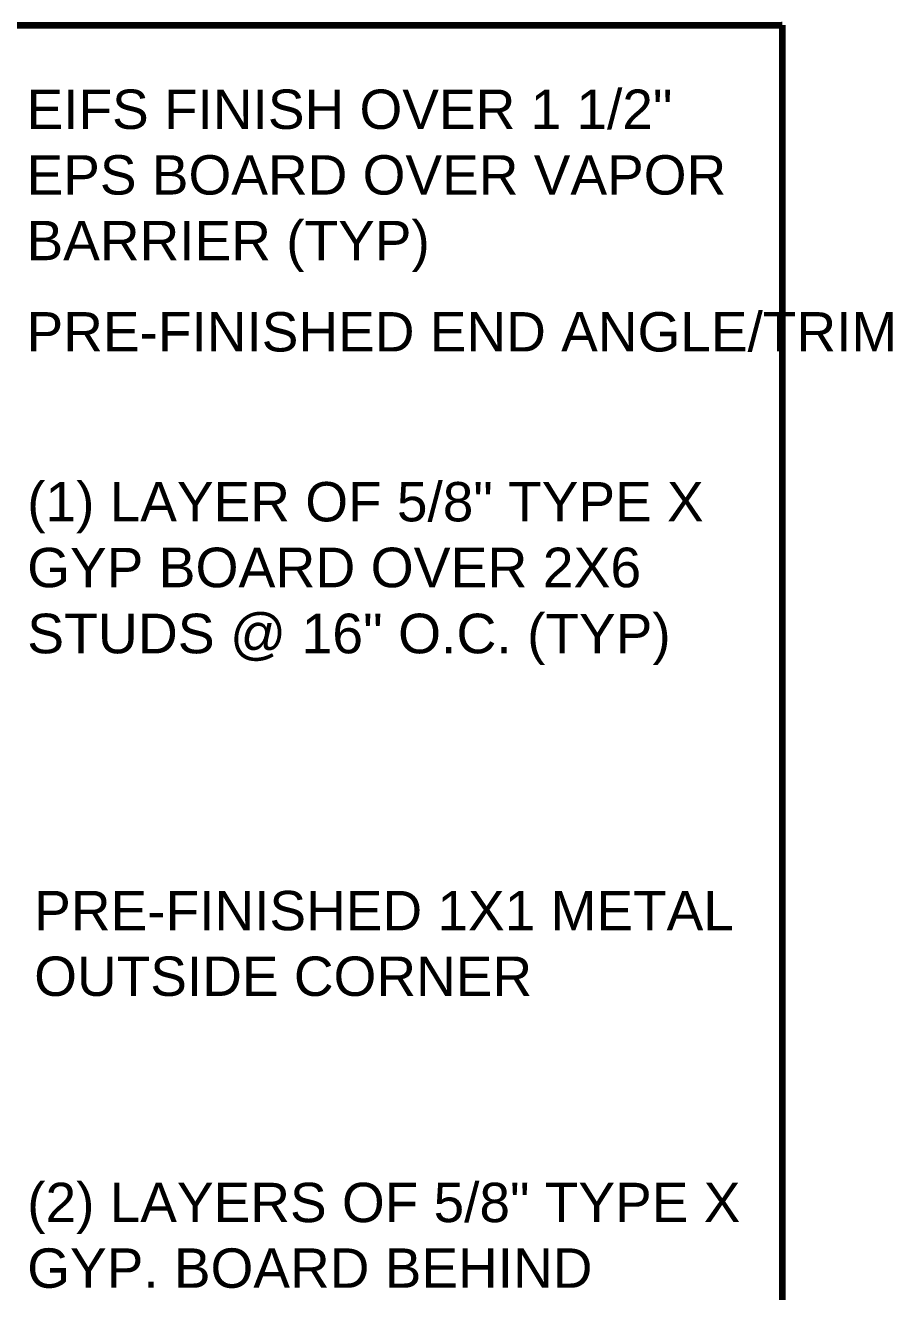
# Model space of a CAD drawing. Extents: x -83.6 to -32.7, y 325.7 to 417.7.
# Drawn here: x -49.27 to -32.75, y 393.61 to 417.73 of the extents above; entities that cross this region are included whole.
import ezdxf

# ---------------------------------------------------------------- set-up
doc = ezdxf.new("R2010")
doc.units = 0
doc.header["$MEASUREMENT"] = 0
doc.layers.add('_notes', color=7, linetype='Continuous')
doc.layers.add('Dt-Line 5', color=54, linetype='Continuous', lineweight=50)
doc.layers.add('Dt-Text', color=121, linetype='Continuous', lineweight=20)
doc.styles.get("Standard").update_dxf_attribs({"font": 'Arial.ttf'})

msp = doc.modelspace()

# ---------------------------------------------------------------- linework, layer by layer
at = {"linetype": 'Continuous', "lineweight": 211}
msp.add_lwpolyline([(-34.851, 417.735), (-34.865, 417.735)], dxfattribs=at)
at = {"layer": '_notes', "linetype": 'Continuous', "lineweight": 211}
msp.add_lwpolyline([(-83.611, 417.735), (-34.851, 417.735)], dxfattribs=at)
at = {"layer": 'Dt-Line 5', "linetype": 'Continuous', "lineweight": 211}
for p, q in [((-83.611, 417.735), (-34.851, 417.735)), ((-34.851, 417.735), (-34.851, 325.681))]:
    msp.add_line(p, q, dxfattribs=at)

# ---------------------------------------------------------------- texts
at = {"layer": 'Dt-Text', "char_height": 0.75, "attachment_point": 1}
for s, insert, width in [('EIFS FINISH OVER 1 1/2" EPS BOARD OVER VAPOR BARRIER (TYP)', (-49.251, 416.511), 14.4), ('PRE-FINISHED END ANGLE/TRIM', (-49.251, 412.272), 15.89427), ('(1) LAYER OF 5/8" TYPE X GYP {\\H1.0059x;BOARD OVER 2X6 STUDS @ 16" O.C. }(TYP)', (-49.238, 409.036), 14.16445), ('PRE-FINISHED 1X1 METAL \\POUTSIDE CORNER', (-49.105, 401.248), 14.25333), ('(2) LAYERS OF 5/8" TYPE X GYP. BOARD BEHIND COOKLINE OVER 6" METAL STUDS @ 16" O.C. (TYP)', (-49.238, 395.689), 15.89427)]:
    msp.add_mtext(s, dxfattribs=dict(at, insert=insert, width=width))

doc.saveas('drawing.dxf')
